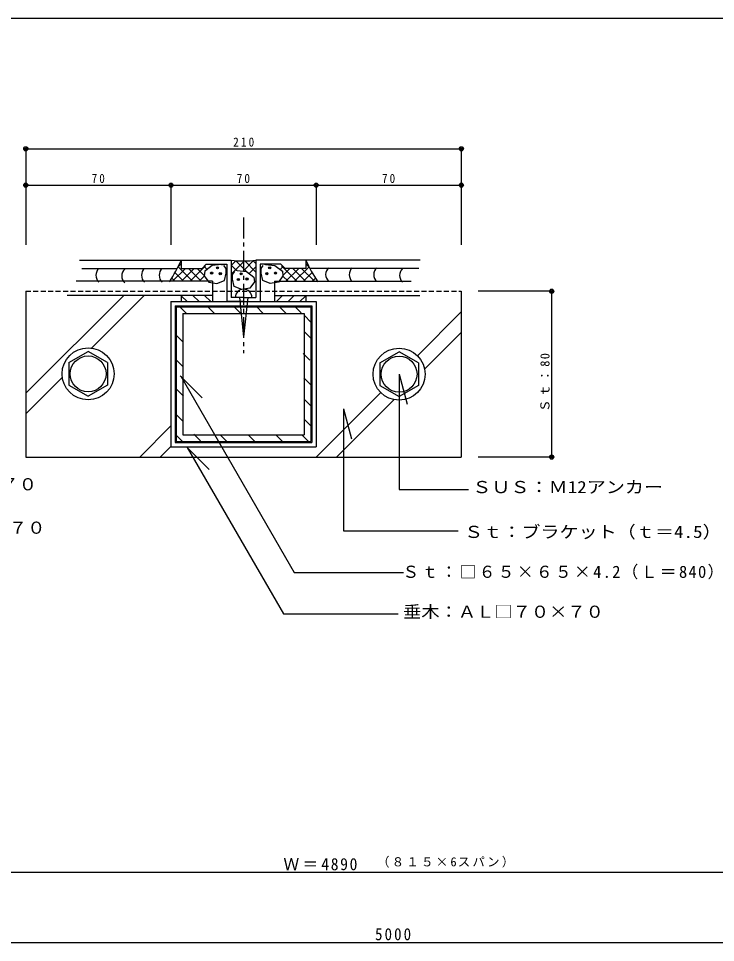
# Model space of a CAD drawing. Units: millimetres at full size, sheet at 1:2. Extents: x -1273 to 568, y -396 to 2866.
# Drawn here: x -198.3 to 137.8, y -43.7 to 402 of the extents above; entities that cross this region are included whole.
import ezdxf
from ezdxf.enums import TextEntityAlignment as Align

# ---------------------------------------------------------------- set-up
doc = ezdxf.new("R2010")
doc.units = ezdxf.units.MM
doc.header["$LTSCALE"] = 2
doc.header["$PDMODE"] = 32
doc.header["$PDSIZE"] = 1
doc.linetypes.add('CHAIN1', pattern=[8, 5, -1, 1, -1])
doc.linetypes.add('DASHED1', pattern=[1.8, 1.2, -0.6])
doc.layers.add('0-0', color=134, linetype='Continuous')
doc.layers.add('1-0', color=7, linetype='Continuous')
doc.styles.add('ＭＳ ゴシック', font='')
doc.styles.get('ＭＳ ゴシック').set_extended_font_data('MS Gothic')

msp = doc.modelspace()

# ---------------------------------------------------------------- linework, layer by layer
at = {"layer": '0-0'}
msp.add_line((568, 402), (-550, 402), dxfattribs=at)
at = {"layer": '1-0', "color": 4}
for p, q in [((-194.806, 339.145), (15.194, 339.145)), ((-194.806, 339.145), (-194.806, 292.859)), ((15.194, 339.145), (15.194, 292.859)), ((-194.806, 321.595), (-124.806, 321.595)), ((-194.806, 321.595), (-194.806, 292.859)), ((-124.806, 321.595), (-124.806, 292.859)), ((-124.806, 321.595), (-54.806, 321.595)), ((-54.806, 321.595), (-54.806, 292.859)), ((-54.806, 321.595), (15.194, 321.595)), ((15.194, 321.595), (15.194, 292.859)), ((58.783, 270.44), (23.278, 270.44)), ((58.783, 190.44), (58.783, 270.44)), ((58.783, 190.44), (23.278, 190.44)), ((-369.429, -9.824), (326.612, -9.824)), ((-424.429, -43.692), (381.612, -43.692))]:
    msp.add_line(p, q, dxfattribs=at)
at = {"layer": '1-0', "color": 5, "linetype": 'CHAIN1'}
msp.add_line((-89.806, 305.947), (-89.806, 240.493), dxfattribs=at)
at = {"layer": '1-0', "color": 5}
for p, q in [((-168.883, 285.44), (-95.806, 285.44)), ((-119.806, 285.44), (-119.806, 281.44)), ((-119.806, 285.44), (-119.806, 281.44)), ((-95.806, 285.44), (-95.806, 267.44)), ((-83.806, 285.44), (-83.806, 267.44)), ((-4.592, 285.44), (-83.806, 285.44)), ((-59.806, 285.44), (-59.806, 281.44)), ((-59.806, 285.44), (-59.806, 281.44)), ((-167.8, 281.44), (-121.773, 281.44)), ((-119.806, 281.44), (-109.806, 281.44)), ((-97.806, 283.44), (-97.806, 265.44)), ((-59.806, 281.44), (-69.806, 281.44)), ((-5.314, 281.44), (-57.839, 281.44)), ((-104.806, 275.24), (-170.543, 275.24)), ((-104.806, 275.24), (-104.806, 265.44)), ((-74.806, 275.24), (-74.806, 265.44)), ((-74.806, 275.24), (-9.07, 275.24)), ((-104.806, 268.44), (-174.799, 268.44)), ((-119.806, 268.44), (-119.806, 265.44)), ((-119.806, 268.303), (-116.943, 265.44)), ((-114.286, 268.44), (-111.286, 265.44)), ((-108.629, 268.44), (-105.629, 265.44)), ((-89.806, 267.44), (-95.806, 267.44)), ((-89.806, 267.44), (-94.506, 267.44)), ((-91.806, 267.44), (-89.806, 248.44)), ((-89.806, 267.44), (-83.806, 267.44)), ((-89.806, 267.44), (-85.106, 267.44)), ((-87.806, 267.44), (-89.806, 248.44)), ((-74.806, 268.44), (-4.814, 268.44)), ((-70.983, 268.44), (-73.983, 265.44)), ((-65.327, 268.44), (-68.327, 265.44)), ((-59.806, 268.303), (-62.67, 265.44)), ((-59.806, 268.44), (-59.806, 265.44)), ((15.194, 270.44), (15.194, 190.44)), ((-124.806, 265.44), (-54.806, 265.44)), ((-124.806, 265.44), (-124.806, 195.44)), ((-89.806, 265.44), (-97.806, 265.44)), ((-89.806, 265.44), (-81.806, 265.44)), ((-54.806, 265.44), (-54.806, 195.44)), ((-122.306, 262.94), (-57.306, 262.94)), ((-119.106, 259.74), (-60.506, 259.74)), ((-119.106, 259.74), (-119.106, 201.14)), ((-60.506, 259.74), (-60.506, 201.14)), ((-57.306, 262.94), (-57.306, 197.94)), ((-119.106, 201.14), (-60.506, 201.14)), ((-124.806, 195.44), (-54.806, 195.44))]:
    msp.add_line(p, q, dxfattribs=at)
at = {"layer": '1-0'}
for p, q in [((-84.967, 285.267), (-90.066, 280.168)), ((-117.792, 281.44), (-123.992, 275.24)), ((-119.806, 283.668), (-121.488, 281.986)), ((-121.387, 282.181), (-114.446, 275.24)), ((-113.549, 281.44), (-119.749, 275.24)), ((-116.403, 281.44), (-110.203, 275.24)), ((-108.117, 282.629), (-115.506, 275.24)), ((-112.161, 281.44), (-108.786, 278.065)), ((-108.862, 282.384), (-107.254, 280.776)), ((-100.454, 283.393), (-99.896, 283.393)), ((-98.224, 281.441), (-99.339, 282.835)), ((-98.224, 279.211), (-98.224, 281.441)), ((-93.547, 285.172), (-95.806, 282.913)), ((-89.806, 284.67), (-95.806, 278.67)), ((-95.806, 283.088), (-93.237, 280.519)), ((-93.597, 285.122), (-88.44, 279.965)), ((-89.267, 285.035), (-83.806, 279.574)), ((-83.806, 282.185), (-87.067, 278.924)), ((-85.112, 285.122), (-83.806, 283.816)), ((-81.389, 281.441), (-80.274, 282.835)), ((-79.159, 283.393), (-79.716, 283.393)), ((-70.75, 282.384), (-72.359, 280.776)), ((-71.496, 282.629), (-64.106, 275.24)), ((-67.452, 281.44), (-70.827, 278.065)), ((-63.209, 281.44), (-69.409, 275.24)), ((-66.064, 281.44), (-59.864, 275.24)), ((-58.225, 282.181), (-65.167, 275.24)), ((-61.821, 281.44), (-55.621, 275.24)), ((-59.806, 283.668), (-58.124, 281.986)), ((-124.448, 276.756), (-122.931, 275.24)), ((-122.873, 279.424), (-118.689, 275.24)), ((-108.752, 277.752), (-111.264, 275.24)), ((-99.06, 275.587), (-98.224, 279.211)), ((-95.107, 278.568), (-93.991, 279.962)), ((-92.876, 280.519), (-93.434, 280.519)), ((-70.861, 277.752), (-68.349, 275.24)), ((-56.74, 279.424), (-60.924, 275.24)), ((-55.165, 276.756), (-56.681, 275.24)), ((-147.609, 268.44), (-194.806, 221.242)), ((-137.709, 268.44), (-163.137, 243.012)), ((-94.553, 263.008), (-91.353, 259.808)), ((-83.641, 263.008), (-80.441, 259.808)), ((-65.277, 263.274), (-62.077, 260.074)), ((-120.369, 262.742), (-117.169, 259.542)), ((-106.796, 262.742), (-103.596, 259.542)), ((-72.395, 262.94), (-69.195, 259.74)), ((-60.487, 258.75), (-57.287, 255.55)), ((15.194, 260.496), (-5.976, 239.327)), ((-60.506, 251.051), (-57.306, 247.851)), ((15.194, 250.597), (-2.519, 232.884)), ((-122.499, 249.435), (-119.299, 246.235)), ((-174.108, 235.992), (-164.748, 241.396)), ((-155.388, 235.992), (-164.748, 241.396)), ((-24.166, 235.844), (-14.806, 241.248)), ((-5.446, 235.844), (-14.806, 241.248)), ((-122.499, 237.458), (-119.299, 234.258)), ((-61.019, 240.386), (-57.819, 237.186)), ((-155.388, 235.992), (-155.388, 225.184)), ((-5.446, 235.844), (-5.446, 225.036)), ((-177.172, 228.977), (-194.806, 211.342)), ((-120.418, 229.569), (-109.811, 218.963)), ((-120.101, 229.462), (-65.468, 134.835)), ((-60.753, 228.675), (-57.553, 225.475)), ((-14.806, 230.44), (-14.806, 174.835)), ((-14.806, 230.44), (-10.924, 215.951)), ((-155.388, 225.184), (-164.748, 219.78)), ((-121.966, 223.086), (-118.766, 219.886)), ((-5.446, 225.036), (-14.806, 219.632)), ((-23.693, 221.609), (-54.842, 190.461)), ((-60.221, 218.029), (-57.021, 214.829)), ((-17.251, 218.153), (-44.964, 190.44)), ((-122.499, 211.11), (-119.299, 207.91)), ((-41.597, 213.79), (-41.597, 154.835)), ((-41.597, 213.79), (-37.715, 199.301)), ((-124.806, 205.483), (-139.85, 190.44)), ((-60.221, 208.448), (-57.021, 205.248)), ((-122.232, 200.996), (-119.032, 197.796)), ((-113.716, 201.528), (-110.516, 198.328)), ((-100.941, 200.996), (-97.741, 197.796)), ((-87.367, 200.996), (-84.167, 197.796)), ((-74.204, 201.14), (-71.004, 197.94)), ((-61.551, 200.996), (-58.351, 197.796)), ((-124.878, 195.512), (-129.95, 190.44)), ((-116.946, 195.114), (-70.597, 114.835)), ((-116.946, 195.114), (-106.339, 184.508)), ((-14.806, 174.835), (18.682, 174.835)), ((-41.597, 154.835), (13.659, 154.835)), ((-65.468, 134.835), (-12.713, 134.835)), ((-70.597, 114.835), (-15.225, 114.835))]:
    msp.add_line(p, q, dxfattribs=at)
at = {"layer": '1-0', "color": 5, "linetype": 'DASHED1'}
msp.add_line((-194.806, 270.44), (15.194, 270.44), dxfattribs=at)
at = {"layer": '1-0', "color": 5}
for points in [[(-109.806, 281.44), (-107.806, 283.44), (-97.806, 283.44)], [(-69.806, 281.44), (-71.806, 283.44), (-81.806, 283.44), (-81.806, 265.44)], [(-194.806, 270.44), (-194.806, 190.44), (15.194, 190.44)], [(-122.806, 263.44), (-56.806, 263.44), (-56.806, 197.44)], [(-122.806, 263.44), (-122.806, 197.44), (-56.806, 197.44)], [(-122.306, 262.94), (-122.306, 197.94), (-57.306, 197.94)]]:
    msp.add_lwpolyline(points, dxfattribs=at)
at = {"layer": '1-0'}
for points in [[(-100.454, 283.393), (-104.914, 282.835), (-108.538, 280.048), (-108.817, 277.817), (-106.587, 274.751), (-102.684, 274.193), (-99.06, 275.587)], [(-79.159, 283.393), (-74.698, 282.835), (-71.074, 280.048), (-70.796, 277.817), (-73.026, 274.751), (-76.929, 274.193), (-80.553, 275.587), (-81.389, 279.211), (-81.389, 281.441)], [(-92.876, 280.519), (-88.416, 279.962), (-84.792, 277.174), (-84.513, 274.944), (-86.743, 271.877), (-90.646, 271.32), (-94.27, 272.714), (-95.107, 276.338), (-95.107, 278.568)], [(-174.108, 235.992), (-174.108, 225.184), (-164.748, 219.78)], [(-24.166, 235.844), (-24.166, 225.036), (-14.806, 219.632)]]:
    msp.add_lwpolyline(points, dxfattribs=at)
at = {"layer": '1-0', "color": 5}
for centre in [(-194.806, 339.145), (15.194, 339.145), (-194.806, 321.595), (-124.806, 321.595), (-54.806, 321.595), (15.194, 321.595), (58.783, 270.44), (58.783, 190.44)]:
    msp.add_circle(centre, 1, dxfattribs=at)
at = {"layer": '1-0'}
for centre, radius in [((-164.748, 230.588), 12.528), ((-14.806, 230.44), 12.528), ((-164.748, 230.588), 8.64), ((-14.806, 230.44), 8.64)]:
    msp.add_circle(centre, radius, dxfattribs=at)
at = {"layer": '1-0', "color": 5}
for centre, radius, start, end in [((-192.26, 318.584), 79.675, 326.86228, 335.41795), ((-89.806, 335.032), 50, 263.1079, 276.8921), ((12.648, 318.584), 79.675, 204.58205, 213.13772), ((-89.806, 267.44), 4, 90, 180), ((-89.806, 267.44), 4, 0, 90)]:
    msp.add_arc(centre, radius, start, end, dxfattribs=at)
at = {"layer": '1-0'}
for centre in [(-156.538, 278.123), (-144.078, 277.795), (-134.569, 278.123), (-126.044, 278.123), (-45.785, 278.51), (-34.394, 278.422), (-22.59, 278.422), (-10.13, 278.095)]:
    msp.add_arc(centre, 4.448, 132.51045, 227.48955, dxfattribs=at)
at = {"layer": '1-0', "color": 4}
for p in [(-194.806, 339.145), (15.194, 339.145), (-194.806, 321.595), (-124.806, 321.595), (-54.806, 321.595), (15.194, 321.595), (58.783, 270.44), (58.783, 190.44)]:
    msp.add_point(p, dxfattribs=at)
at = {"layer": '1-0'}
for p in [(-102.405, 281.72), (-77.207, 281.72), (-105.193, 279.211), (-101.011, 278.932), (-92.319, 276.059), (-90.925, 278.847), (-88.137, 276.338), (-78.601, 278.932), (-74.42, 279.211)]:
    msp.add_point(p, dxfattribs=at)

# ---------------------------------------------------------------- texts
at = {"layer": '1-0', "style": 'ＭＳ ゴシック'}
for s, width, p in [('モヤ：ＡＬ□７０×７０', 1.1, (-286.17, 172.653)), ('ＳＵＳ：Ｍ12アンカー', 1.15, (20.476, 171.302)), ('垂木：ＡＬ□７０×７０', 1.1, (-282.116, 151.707)), ('Ｓｔ：ブラケット（ｔ＝4.5）', 1.15, (16.542, 149.679)), ('垂木：ＡＬ□７０×７０', 1.1, (-12.863, 111.165))]:
    msp.add_text(s, height=5.865, dxfattribs=dict(at, width=width)).set_placement(p, align=Align.BOTTOM_LEFT)
at = {"layer": '1-0', "attachment_point": 7, "style": 'ＭＳ ゴシック'}
for s, insert, char_height in [('\\T1.38;\\W0.9;210', (-94.806, 340.145), 4.399), ('\\T1.36;\\W0.9;70', (-163.056, 322.595), 4.399), ('\\T1.36;\\W0.9;70', (-93.056, 322.595), 4.399), ('\\T1.36;\\W0.9;70', (-23.056, 322.595), 4.399), ('\\T1.15;Ｓｔ：□６５×６５×4.2（Ｌ＝840）', (-13.189, 131.436), 5.865), ('\\T1.2;\\W0.95;Ｗ＝4890', (-70.579, -8.904), 5.865), ('\\T1.18;（８１５×6スパン）', (-25.457, -7.537), 4.399), ('\\T1.28;\\W0.9;5000', (-26.408, -42.692), 5.865)]:
    msp.add_mtext(s, dxfattribs=dict(at, insert=insert, char_height=char_height))
at = {"layer": '1-0', "insert": (57.767, 212.233), "char_height": 4.399, "attachment_point": 7, "rotation": 90, "style": 'ＭＳ ゴシック'}
msp.add_mtext('\\T1.21;Ｓｔ：80', dxfattribs=at)

doc.saveas('drawing.dxf')
